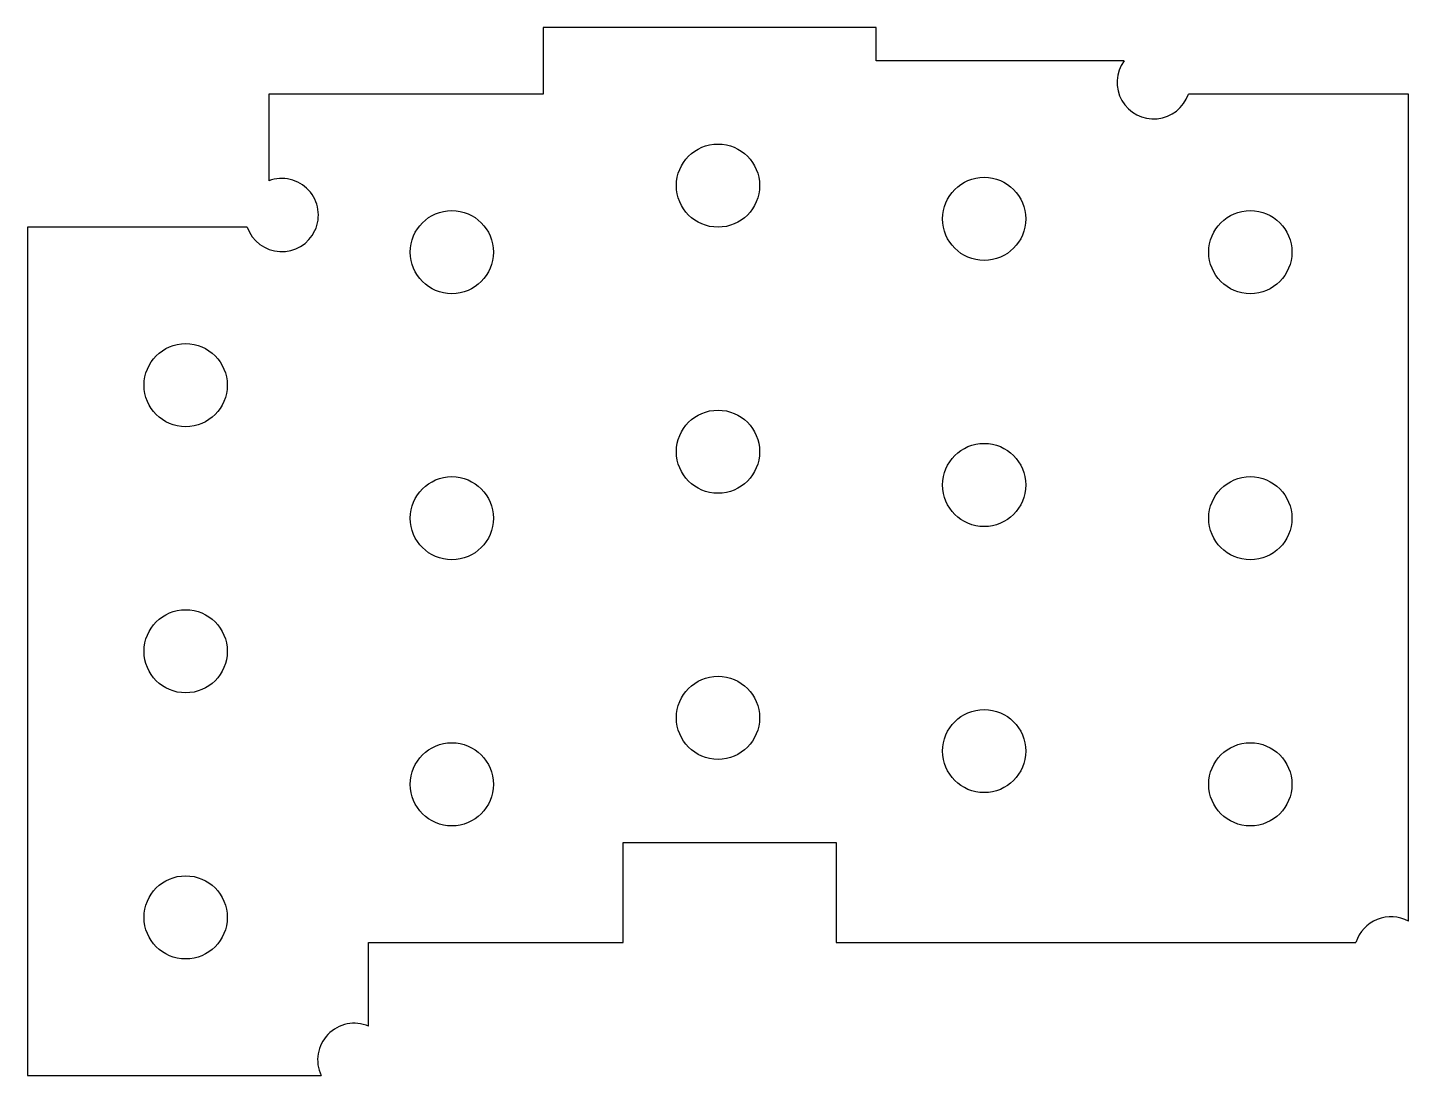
# Model space of a CAD drawing. Header units: millimetres. Extents: x -83 to 0, y -8 to 55.
import ezdxf

# ---------------------------------------------------------------- set-up
doc = ezdxf.new("R2010")
doc.units = ezdxf.units.MM
doc.layers.get('0').update_dxf_attribs({"linetype": 'CONTINUOUS'})

msp = doc.modelspace()

# ---------------------------------------------------------------- linework, layer by layer
for p, q in [((-32, 55), (-52, 55)), ((-52, 55), (-52, 51)), ((-32, 53), (-32, 55)), ((-17.089, 53), (-32, 53)), ((-52, 51), (-68.5, 51)), ((-68.5, 51), (-68.5, 45.785)), ((0, 51), (-13.226, 51)), ((0, 1.267), (0, 51)), ((-69.799, 43), (-83, 43)), ((-83, 43), (-83, -8)), ((-47.2, 0), (-47.2, 6)), ((-47.2, 6), (-34.4, 6)), ((-34.4, 6), (-34.4, 0)), ((-34.4, 0), (-3.152, 0)), ((-62.5, -5.043), (-62.5, 0)), ((-62.5, 0), (-47.2, 0)), ((-83, -8), (-65.358, -8))]:
    msp.add_line(p, q)
for centre in [(-41.5, 45.5), (-25.5, 43.5), (-57.5, 41.5), (-9.5, 41.5), (-73.5, 33.5), (-41.5, 29.5), (-25.5, 27.5), (-57.5, 25.5), (-9.5, 25.5), (-73.5, 17.5), (-41.5, 13.5), (-25.5, 11.5), (-57.5, 9.5), (-9.5, 9.5), (-73.5, 1.5)]:
    msp.add_circle(centre, 2.5)
for centre, start, end in [((-15.309, 51.707), 143.99995, 341.25814), ((-67.723, 43.727), -160.71732, 110.68888), ((-1.054, -0.664), 61.36085, 162.42636), ((-63.366, -7.066), 66.817, 205.12608)]:
    msp.add_arc(centre, 2.2, start, end)

doc.saveas('drawing.dxf')
